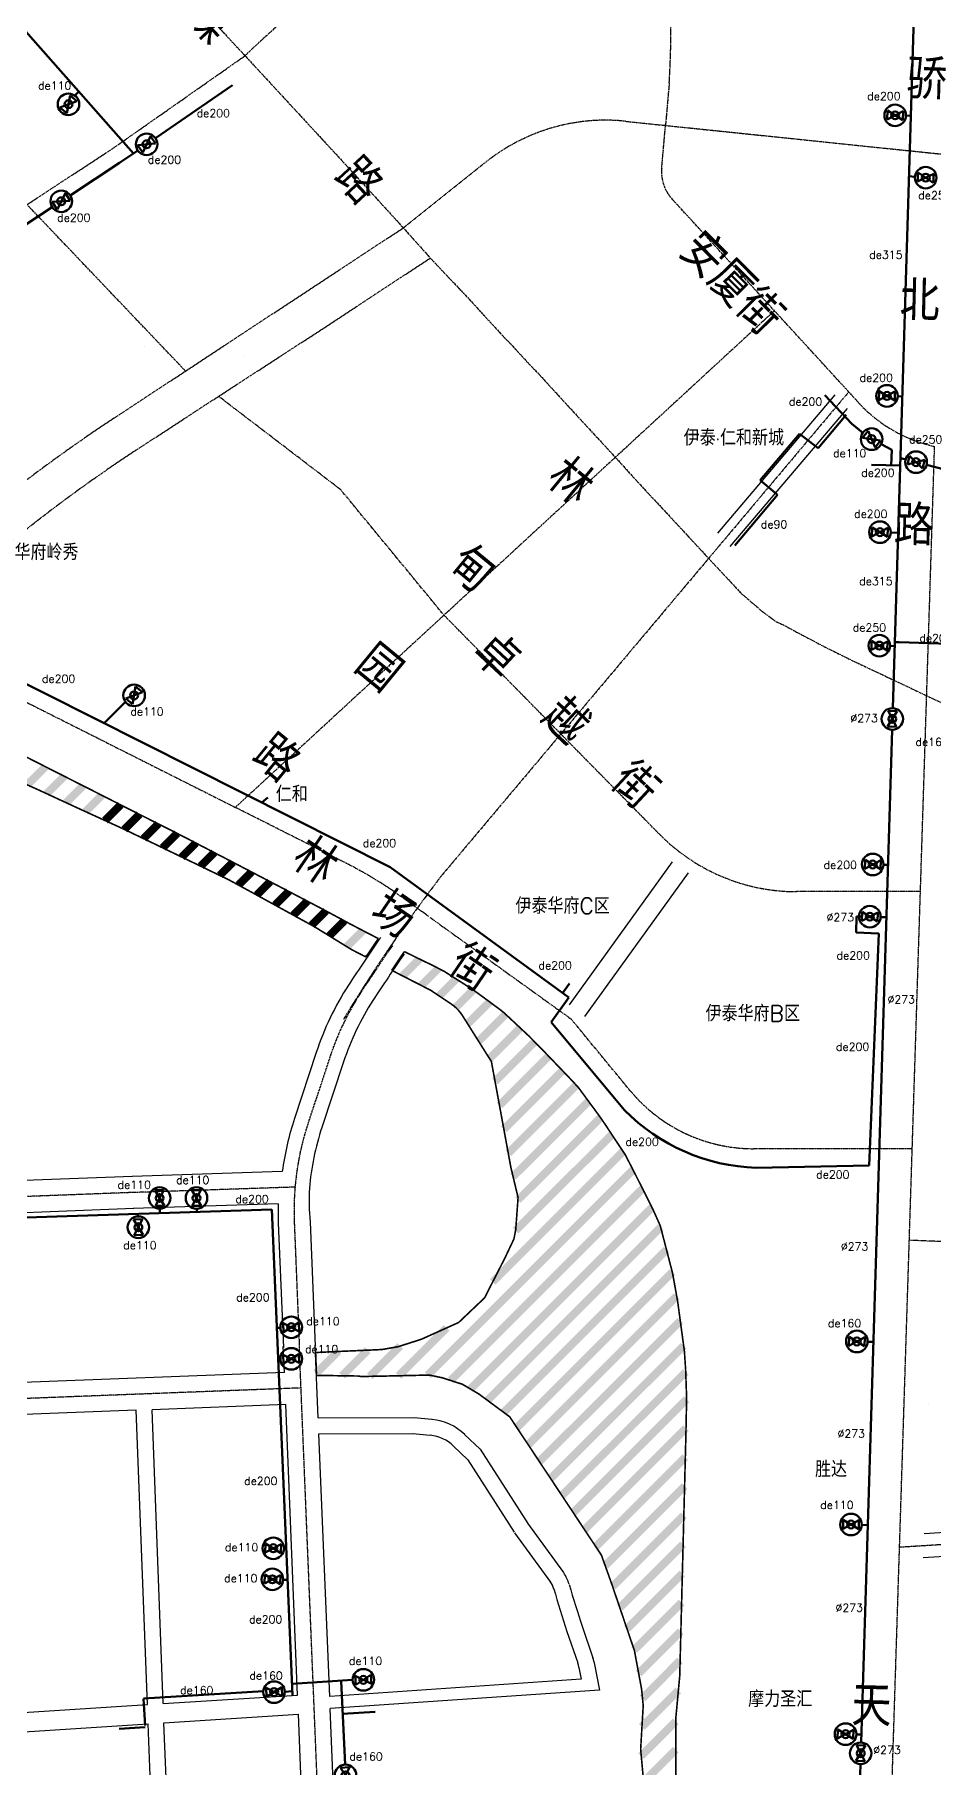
# Model space of a CAD drawing. Header units: millimetres. Extents: x 429861 to 37403537, y 4398138 to 8816131.
# Drawn here: x 436857 to 437979, y 4406338 to 4408503 of the extents above; entities that cross this region are included whole.
import ezdxf

# ---------------------------------------------------------------- set-up
doc = ezdxf.new("R2010")
doc.units = ezdxf.units.MM
doc.linetypes.add('CENTER', pattern=[2, 1.25, -0.25, 0.25, -0.25])
for name, color, linetype in [('中心线', 55, 'CENTER'), ('路名', 21, 'Continuous'), ('路网', 253, 'Continuous')]:
    doc.layers.add(name, color=color, linetype=linetype)
for name, color, linetype, lineweight in [('燃气周边建筑', 211, 'Continuous', 30), ('燃气标注(管)', 111, 'Continuous', 30), ('燃气标注(阀)', 2, 'Continuous', 30), ('燃气管(PE)', 5, 'Continuous', 100), ('燃气管(钢)', 1, 'Continuous', 100), ('燃气阀门(PE)', 6, 'Continuous', 50), ('燃气阀门(钢)', 3, 'Continuous', 50)]:
    doc.layers.add(name, color=color, linetype=linetype, lineweight=lineweight)
doc.styles.add('HZ', font='rs.shx', dxfattribs={"width": 0.8, "bigfont": 'hztxt.shx'})

# ---------------------------------------------------------------- blocks, each defined once
blk = doc.blocks.new('阀门PE')
at = {"layer": '燃气阀门(PE)'}
for p, q in [((-4.9, -2.8), (-4.9, 2.8)), ((-4.9, -2.8), (4.9, 2.8)), ((-4.9, 2.8), (4.9, -2.8)), ((4.9, 2.8), (4.9, -2.8))]:
    blk.add_line(p, q, dxfattribs=at)
for radius in [6.74, 2.47]:
    blk.add_circle((0, 0), radius, dxfattribs=at)
blk = doc.blocks.new('阀门钢')
at = {"layer": '燃气阀门(钢)'}
for p, q in [((-4.9, -2.8), (-4.9, 2.8)), ((-4.9, -2.8), (4.9, 2.8)), ((-4.9, 2.8), (4.9, -2.8)), ((4.9, 2.8), (4.9, -2.8))]:
    blk.add_line(p, q, dxfattribs=at)
for radius in [6.74, 2.47]:
    blk.add_circle((0, 0), radius, dxfattribs=at)

msp = doc.modelspace()

# ---------------------------------------------------------------- linework, layer by layer
at = {"color": 5, "lineweight": 70}
for p, q in [((436912.3, 4408431.6), (436907.4, 4408426.7)), ((436943.8, 4407642.5), (436969.9, 4407668.5))]:
    msp.add_line(p, q, dxfattribs=at)
at = {"color": 5, "lineweight": 100}
for p, q in [((437013.6, 4407030.7), (437013.6, 4407035.9)), ((437059.7, 4407032.2), (437059.7, 4407035.9)), ((437173, 4406572.5), (437167.5, 4406572.5))]:
    msp.add_line(p, q, dxfattribs=at)
at = {"layer": '中心线'}
for p, q in [((436953.9, 4408655.3), (437119.8, 4408476.4)), ((437305.9, 4408647.1), (437129.6, 4408485.9)), ((436954.2, 4408360.3), (437119.8, 4408476.4)), ((437129.6, 4408485.9), (437119.8, 4408476.4)), ((437119.8, 4408476.4), (437145.3, 4408448.9)), ((437145.3, 4408448.9), (437255.9, 4408329)), ((437649.6, 4408442.6), (437644.9, 4408389.4)), ((437594.9, 4408394.6), (437644.9, 4408389.4)), ((437594.9, 4408394.6), (437644.9, 4408389.4)), ((437640.2, 4408335.7), (437644.9, 4408389.4)), ((437644.9, 4408389.4), (437992.6, 4408353.3)), ((437644.9, 4408389.4), (437992.6, 4408353.3)), ((436544.6, 4408092.1), (436954.2, 4408360.3)), ((437411.3, 4408336.3), (437420.3, 4408343.4)), ((437411.3, 4408336.3), (437420.3, 4408343.4)), ((437255.9, 4408329), (437269.2, 4408314.4)), ((437317.5, 4408261.4), (437411.3, 4408336.3)), ((437317.5, 4408261.4), (437411.3, 4408336.3)), ((437269.2, 4408314.4), (437317.5, 4408261.4)), ((437780.9, 4408157.9), (437653.1, 4408297.5)), ((437045.5, 4408082.5), (436847.9, 4408290.1)), ((437188.7, 4408176.7), (437317.5, 4408261.4)), ((437317.5, 4408261.4), (437351.2, 4408223.7)), ((437216.2, 4408134.9), (437351.2, 4408223.7)), ((437351.2, 4408223.7), (437403, 4408168.8)), ((437045.5, 4408082.5), (437188.7, 4408176.7)), ((437403, 4408168.8), (437413.3, 4408157.4)), ((437413.3, 4408157.4), (437445.4, 4408122.5)), ((437781, 4408157.9), (437582.2, 4407974.7)), ((437883.4, 4408046), (437780.9, 4408157.9)), ((437082.1, 4408047.9), (437216.2, 4408134.9)), ((437445.4, 4408122.5), (437450.2, 4408117.9)), ((437450.2, 4408117.9), (437471.5, 4408094.6)), ((436957, 4408024.2), (437045.5, 4408082.5)), ((437471.5, 4408094.6), (437488, 4408077.3)), ((437488, 4408077.3), (437524.2, 4408037.7)), ((436983.7, 4407983.7), (437082.1, 4408047.9)), ((437239.3, 4407934.3), (437087.6, 4408050.3)), ((437873.8, 4408056.5), (437364.7, 4407451.5)), ((437524.2, 4408037.7), (437560.4, 4407998.5)), ((437560.4, 4407998.5), (437573.4, 4407984.5)), ((437582.2, 4407974.7), (437107.7, 4407537.4)), ((437573.4, 4407984.5), (437582.2, 4407974.7)), ((437582.2, 4407974.7), (437586.1, 4407970.6)), ((437936.8, 4406599.9), (437981, 4407988.3)), ((437586.1, 4407970.6), (437596.1, 4407959.4)), ((437596.1, 4407959.4), (437629.2, 4407923.3)), ((437368.3, 4407777.5), (437239.3, 4407934.3)), ((437629.2, 4407923.3), (437633.6, 4407918.8)), ((437633.6, 4407918.8), (437660.7, 4407889.7)), ((436823.6, 4407867.3), (436867, 4407900.7)), ((437660.7, 4407889.7), (437695.2, 4407852.3)), ((437695.2, 4407852.3), (437739.5, 4407804.7)), ((437739.5, 4407804.7), (437755.7, 4407790.9)), ((437637.3, 4407503.9), (437368.3, 4407777.5)), ((437755.7, 4407790.9), (437764.9, 4407782.8)), ((437764.9, 4407782.8), (437783.1, 4407769.4)), ((437783.1, 4407769.4), (437791.6, 4407765.7)), ((437791.6, 4407765.7), (437808.6, 4407756.4)), ((437808.6, 4407756.4), (437828.7, 4407745.9)), ((437828.7, 4407745.9), (437839.5, 4407740.1)), ((437839.5, 4407740.1), (437857.1, 4407731.3)), ((436748.6, 4407718.2), (437107.7, 4407537.4)), ((437857.1, 4407731.3), (437882.5, 4407718.7)), ((437882.5, 4407718.7), (437889, 4407715.8)), ((437889, 4407715.8), (437971.1, 4407676.9)), ((437971.1, 4407676.9), (438358.8, 4407492.9)), ((437246.4, 4407467.5), (437107.7, 4407537.4)), ((437962.3, 4407432.3), (437808.6, 4407432.2)), ((437349.5, 4407400.9), (437313.7, 4407426.7)), ((437350.7, 4407400), (437527.1, 4407273)), ((437600.5, 4407183.8), (437527.1, 4407273)), ((437225.8, 4407225.3), (437198.6, 4407143.1)), ((437953.1, 4407111), (437755, 4407111)), ((437182.2, 4407063), (436979.5, 4407056.2)), ((436980.1, 4407056.3), (436758.7, 4407047.9)), ((437181.3, 4407019), (437187.6, 4406863.6)), ((438484.9, 4406974.4), (437949.4, 4406996.6)), ((437212.1, 4406268.3), (437187.6, 4406864.6)), ((437189.8, 4406812.1), (436791.5, 4406796.8)), ((439002.9, 4406679.7), (437937.2, 4406613)), ((437916.6, 4405963.3), (437936.8, 4406599.9))]:
    msp.add_line(p, q, dxfattribs=at)
for centre, radius, start, end in [((436394.9, 4408516.6), 1256.9, 356.6212, 16.4438), ((437570.1, 4408155.9), 240, 84.0743, 128.606), ((437570.1, 4408155.9), 240, 84.0743, 128.606), ((437689.8, 4408331.2), 49.8, 174.8936, 222.5691), ((438019.2, 4408164.8), 180.5, 221.187, 257.7772), ((438056.2, 4406353.3), 2000, 123.3379, 127.541), ((438056.2, 4406353.3), 1951.5, 123.3379, 127.5409), ((437808.5, 4407672.2), 240, 224.5165, 235.2013), ((437808.5, 4407672.2), 240, 235.2013, 270.0282), ((437021.5, 4407020.9), 500, 54.2461, 63.271), ((438972.7, 4406224.6), 2022.6, 142.655, 148.7981), ((438943.5, 4406219.4), 2000, 145.0618, 147.0977), ((437558.1, 4407115.6), 350, 147.9584, 161.7348), ((437558.1, 4407115.6), 350, 147.0977, 147.9584), ((437754.9, 4407311), 200, 219.4748, 270.023), ((437531, 4407033.4), 350, 161.7348, 175.1382), ((437531, 4407033.4), 350, 175.1382, 182.3487)]:
    msp.add_arc(centre, radius, start, end, dxfattribs=at)
at = {"layer": '燃气管(PE)'}
for p, q in [((436682.3, 4408692.3), (436980.4, 4408354.4)), ((437959.4, 4408665.9), (437928.7, 4407661.3)), ((437104.2, 4408439.6), (437008, 4408373.4)), ((437945.1, 4408401.6), (437951.3, 4408401.4)), ((436963.2, 4408342.6), (436901.5, 4408302)), ((436985.8, 4408358.2), (436963.2, 4408342.6)), ((437949, 4408326), (437956.5, 4408325.3)), ((436879, 4408287.2), (436617.2, 4408114.9)), ((437877.6, 4408016.4), (437844.1, 4408052.2)), ((437935, 4408051.1), (437940.6, 4408050.9)), ((437870.7, 4408027.8), (437835.7, 4407986.1)), ((437891.5, 4408005.5), (437877.6, 4408016.4)), ((437812.2, 4408004.2), (437763, 4407946.3)), ((437835.7, 4407986.1), (437812.2, 4408004.2)), ((437927.4, 4407984.2), (437914.1, 4407991)), ((437926.6, 4407964.7), (437927.4, 4407984.2)), ((437938.2, 4407973.8), (437944.9, 4407972)), ((437902.3, 4407965.5), (437937.9, 4407964.4)), ((437971, 4407965.3), (438456.3, 4407839.2)), ((437763, 4407946.3), (437784.8, 4407927.9)), ((437784.8, 4407927.9), (437731.4, 4407864.4)), ((437926.1, 4407880.8), (437935.4, 4407880.5)), ((436747, 4407741.7), (437301.1, 4407462.7)), ((437925.5, 4407739.1), (437931, 4407739)), ((437936.9, 4407743.7), (437931.2, 4407743.8)), ((438010.7, 4407741.4), (437936.9, 4407743.7)), ((437148.1, 4407549.9), (437140.9, 4407543.4)), ((437301.1, 4407462.7), (437524.3, 4407299.7)), ((437917.1, 4407465.6), (437922.7, 4407465.5)), ((437883.6, 4407401.2), (437882.9, 4407381.2)), ((437890.2, 4407401.2), (437883.6, 4407401.2)), ((437882.9, 4407381.2), (437911.3, 4407379.9)), ((437911.3, 4407379.9), (437899.3, 4407090)), ((437525.1, 4407317.4), (437516.4, 4407305.4)), ((437524.3, 4407299.7), (437502, 4407269)), ((437593.7, 4407159.2), (437502.1, 4407268.9)), ((437899.3, 4407090), (437758.1, 4407087.2)), ((436820.9, 4407024.4), (437153.3, 4407035.2)), ((436986.2, 4407026.4), (436986.1, 4407029.8)), ((437153.3, 4407035.2), (437179.2, 4406428.1)), ((437164, 4406887.4), (437159.9, 4406887.2)), ((437897.3, 4406869.8), (437904.4, 4406869.6)), ((437164.1, 4406847.9), (437161.3, 4406847.8)), ((437890, 4406641.1), (437897.4, 4406640.8)), ((437168.5, 4406611.3), (437171.4, 4406611.3)), ((437178.6, 4406442.5), (437254.2, 4406447.5)), ((437239.7, 4406445.9), (437244.7, 4406341.6)), ((437142.7, 4406433.1), (436992.9, 4406424.2)), ((436992.9, 4406423.7), (436995.1, 4406390.2)), ((437169.6, 4406432.5), (437179, 4406433.1)), ((437241.4, 4406405.1), (437282.2, 4406407.4)), ((436995.2, 4406388.4), (436962.8, 4406386.3)), ((437883.3, 4406379.1), (437889.4, 4406379))]:
    msp.add_line(p, q, dxfattribs=at)
msp.add_arc((437766.6, 4407330.2), 243.2, 224.6932, 268.009, dxfattribs=at)
at = {"layer": '燃气管(钢)'}
for p, q in [((437927.8, 4407634.4), (437889.1, 4406369.1)), ((437913.5, 4407400.4), (437920.7, 4407400.2)), ((437888.3, 4406342.2), (437885.5, 4406252.4))]:
    msp.add_line(p, q, dxfattribs=at)
at = {"layer": '路网', "ltscale": 2}
for p, q in [((437710.3, 4407880.2), (437856.8, 4408052.8)), ((437725.8, 4407863.4), (437872.2, 4408035.9)), ((437524.9, 4407290.6), (437653.8, 4407469.5)), ((437524.9, 4407290.6), (437653.8, 4407469.5)), ((437544, 4407276), (437673.5, 4407455.8)), ((436979.4, 4407076.2), (436759, 4407067.9)), ((436980.9, 4407036.3), (436813.2, 4407029.8)), ((437169, 4406831.3), (437167.6, 4406863.8)), ((437211.3, 4406774.7), (437207.6, 4406865.4)), ((437185.5, 4406428.5), (437170.6, 4406791.4)), ((437211.3, 4406774.7, -2605), (437330.9, 4406775.3, -2605)), ((437330.9, 4406775.3, -2605), (437353.3, 4406772.9, -2605)), ((437212.1, 4406754.7, -2605), (437329.9, 4406755.4, -2605)), ((437225.6, 4406426.6), (437212.1, 4406754.7)), ((437328.8, 4406755.4, -2605), (437351.1, 4406753, -2605)), ((437380.3, 4406739.5, -2605), (437398, 4406722.5, -2605)), ((437394.1, 4406753.9, -2605), (437413.4, 4406735.5, -2605)), ((437398, 4406722.5, -2605), (437456.1, 4406631.8, -2605)), ((437413.4, 4406735.5, -2605), (437473, 4406642.6, -2605)), ((437456.5, 4406631.3, -2605), (437501.4, 4406569.6, -2605)), ((437472.6, 4406643.1, -2605), (437517.6, 4406581.4, -2605)), ((438254.6, 4406647.9), (437967.8, 4406629.9)), ((438118.3, 4406609.3), (437966.8, 4406599.8)), ((437521.9, 4406508, -2605), (437535.3, 4406468.5, -2605)), ((437540.8, 4406514.5, -2605), (437554.3, 4406474.9, -2605)), ((437536.8, 4406462.9, -2605), (437539.5, 4406448.1, -2605)), ((437556.4, 4406466.6, -2605), (437562.4, 4406434.6, -2605)), ((437539.5, 4406448.1, -2605), (437225.6, 4406426.6, -2605)), ((437562.4, 4406434.6, -2605), (437226.2, 4406411.6, -2605)), ((437190.9, 4406297), (437186.5, 4406404.5)), ((437230.8, 4406299.6), (437226.2, 4406411.6))]:
    msp.add_line(p, q, dxfattribs=at)
at = {"layer": '路网'}
msp.add_line((437269.9, 4407351), (437273.8, 4407354.9), dxfattribs=at)
at = {"layer": '路网', "ltscale": 2, "const_width": 0.00001}
for points in [[(437963.5, 4408381.5), (437972.8, 4408675.4, 0.070982), (437952, 4408863.5), (437885.5, 4409122.4), (437878.6, 4409149.2, 0.022305), (437861.2, 4409206.3), (437808.9, 4409353.5)], [(437554, 4409259.4, 0.043261), (437611, 4408875.3, -0.086681), (437660.5, 4408441.8), (437658, 4408413.2)], [(437595.8, 4408848.3, -0.082265), (437638.6, 4408443.4), (437636.2, 4408415.5)], [(437155.3, 4408482.2), (437167.3, 4408469.3, -0.000174), (437167.3, 4408469.3), (437278, 4408349.3), (437291.4, 4408334.6), (437324.1, 4408298.6)], [(437499.1, 4408411.2, -0.093944), (437597.5, 4408419.5), (437636.2, 4408415.5)], [(437324.1, 4408298.6), (437395.7, 4408355.8), (437404.7, 4408363, -0.07961), (437477.7, 4408404.3, -0.07961)], [(437357.7, 4408261.5), (437426.9, 4408316.7, 0.000058), (437426.9, 4408316.7), (437435.9, 4408323.9, -0.196789), (437592.3, 4408369.7), (437627.8, 4408366.1)], [(437761.8, 4408156.6), (437642.1, 4408287.4, -0.210963), (437625.3, 4408337), (437627.8, 4408366.1)], [(437951.8, 4408013.7, -0.108742), (437894.6, 4408056), (437792, 4408168.1), (437664.2, 4408307.7, -0.21126), (437655.2, 4408334.3), (437657.7, 4408363)], [(437330, 4408202.5), (437381, 4408148.4), (437391.2, 4408137.2), (437423.9, 4408101.6), (437428.7, 4408097), (437449.6, 4408074.1), (437466.1, 4408056.8), (437502.1, 4408017.4), (437538.4, 4407978.2, 0.000096), (437538.4, 4407978.2), (437551.3, 4407964.2)], [(436780.4, 4407926.8), (436822.3, 4407959, -0.018341), (436943.3, 4408045.1), (437017.8, 4408094.2)], [(436821.8, 4407895.5), (436852.7, 4407919.3, -0.018341), (436970.7, 4408003.3), (437053.3, 4408057.6)], [(436829.6, 4407859.5), (436870.7, 4407896, -0.01834), (436986.9, 4407978.7), (437078.5, 4408038.4)], [(436836.7, 4407885), (436863.4, 4407905.5, -0.018343), (436980.4, 4407988.7), (437068.4, 4408046.1)], [(437950.8, 4407981.7, -0.123902), (437872.2, 4408035.9, -0.123902)], [(436798.4, 4407863.1), (436794.3, 4407860), (436753.9, 4407831.4), (436726.3, 4407812.4), (436720.1, 4407807.2), (436715.9, 4407803), (436714.2, 4407801.1, 0.40231), (436719.6, 4407722.3), (436724.1, 4407718.6), (436730, 4407714.6), (436743, 4407707.5), (437102.3, 4407526.7)], [(436829.6, 4407859.5), (436807.7, 4407841.6), (436767.6, 4407811.7), (436740.9, 4407793.3), (436736.3, 4407789.5), (436733.5, 4407786.6), (436732.5, 4407785.5, 0.396361), (436735.4, 4407740.4), (436738.5, 4407737.8), (436742.5, 4407735.1), (436754.1, 4407728.8), (437102.8, 4407553.3)], [(437493, 4407629.3), (437350.7, 4407462.8, 0.004779), (437327.4, 4407431.6)], [(437671.3, 4407493.8, -0.034583), (437648, 4407514.4), (437537.9, 4407626.4)], [(437518.4, 4407603.5), (437378.7, 4407440.2, 0.00449), (437357.2, 4407411.4, 0.00449)], [(437653.8, 4407469.5, -0.035517), (437626.6, 4407493.4), (437518.4, 4407603.5)], [(437327.4, 4407431.6), (437320.7, 4407436.4, 0.039398), (437251.8, 4407478.2), (437131.4, 4407538.9)], [(437313.3, 4407412.2), (437306.7, 4407416.9, 0.0394), (437241, 4407456.8), (437102.3, 4407526.7)], [(437933.8, 4407447.2), (437808.6, 4407447.2, -0.138197), (437691.1, 4407480.2, -0.140739)], [(437932.8, 4407417.2), (437808.6, 4407417.2, -0.14045), (437673.5, 4407455.8, -0.14045)], [(437313.3, 4407412.2, 0.019149), (437227.3, 4407281.7)], [(437343.1, 4407391.9, 0.019261), (437258.1, 4407263.1)], [(437627.7, 4407137.6, -0.062298), (437589, 4407174.3), (437506.8, 4407274.1)], [(437923.5, 4407126), (437755, 4407126, -0.224205), (437612.1, 4407193.3), (437544, 4407276)], [(437627.7, 4407137.6), (437656, 4407081.1), (437663.4, 4407064.4, -0.030672), (437667.3, 4407053.7), (437672.5, 4407036.8), (437678.1, 4407020.9), (437682.7, 4407007.9, -0.017057), (437684.6, 4407001.8), (437691.5, 4406977), (437696, 4406957.3), (437703.1, 4406924.7, -0.017498), (437704.3, 4406918.3), (437707.6, 4406895.7), (437710.9, 4406865.5), (437711.9, 4406855.2, -0.020478), (437712.4, 4406847.6), (437713.2, 4406799.7), (437713.1, 4406784.6), (437712.9, 4406767.4), (437712.7, 4406752.7), (437712.3, 4406724.8, -0.020059), (437711.9, 4406717.4), (437711.2, 4406709.8, 0.013474), (437710.8, 4406704), (437706.7, 4406605.5)], [(437803.9, 4407096), (437755, 4407096, -0.127249), (437650.7, 4407122.9, -0.127249)], [(437650.7, 4407122.9), (437668.6, 4407087), (437676.2, 4407070.1, -0.030672), (437680.7, 4407057.8), (437685.8, 4407041.2), (437691.3, 4407025.6), (437695.9, 4407012.5, -0.017057), (437698.1, 4407005.6), (437705, 4406980.5), (437709.7, 4406960.3), (437716.8, 4406927.7, -0.017498), (437718.2, 4406920.4), (437721.5, 4406897.5), (437724.8, 4406867), (437725.8, 4406856.6, -0.020478), (437726.4, 4406847.8), (437727.2, 4406799.7), (437727.1, 4406784.5, -0.000183), (437727.1, 4406784.5), (437726.9, 4406767.3), (437726.7, 4406752.5), (437726.3, 4406724.6, -0.020059), (437725.8, 4406716.1), (437725.1, 4406708.4, 0.013474), (437724.8, 4406703.4), (437721.5, 4406625.6)], [(437795.1, 4406626.2), (437801.4, 4406844.2, 0.015629), (437801.4, 4406850.5), (437799.4, 4406909.2), (437799.3, 4406925.1), (437801.8, 4407019.4), (437803.9, 4407096)]]:
    msp.add_lwpolyline(points, format="xyb", dxfattribs=at)
for points in [[(436771, 4408810.5), (436814.6, 4408763.2), (436823, 4408752.5), (436859, 4408713.5), (436931.9, 4408634.9), (437084.7, 4408470.1)], [(436645.4, 4408689.4), (436934, 4408364.9)], [(436662.7, 4408706.1), (436954.1, 4408378.5)], [(437297.6, 4408612.4), (437499.1, 4408411.2)], [(437282.9, 4408598.9), (437155.3, 4408482.2)], [(437282.9, 4408598.9), (437477.7, 4408404.3)], [(436954.1, 4408378.5), (437084.7, 4408470.1)], [(436868.3, 4408286.1), (436962.6, 4408347.8), (437105.3, 4408447.9)], [(437105.3, 4408447.9), (437123.2, 4408428.6), (437233.8, 4408308.8), (437237.5, 4408304.7)], [(437658, 4408413.2), (437963.5, 4408381.5)], [(436747.4, 4408242.8), (436934, 4408364.9)], [(437657.7, 4408363), (437961.9, 4408331.4)], [(437951.8, 4408013.7), (437961.9, 4408331.4)], [(437003.4, 4408144.1), (437237.5, 4408304.7)], [(437003.4, 4408144.1), (436868.3, 4408286.1)], [(437017.3, 4408129.5), (437251, 4408289.8)], [(437251, 4408289.8), (437275.1, 4408263.4)], [(436983.3, 4408130.4), (436847.8, 4408272.7)], [(437031.8, 4408103.3), (437175, 4408197.5), (437275.1, 4408263.4)], [(437357.7, 4408261.5), (437373.3, 4408244), (437425.1, 4408189.2), (437435.5, 4408177.7), (437467, 4408143.5), (437471.8, 4408138.8), (437493.4, 4408115.1), (437510, 4408097.8), (437546.3, 4408058), (437582.5, 4408018.9), (437595.5, 4408004.8), (437596.2, 4408003.9)], [(437079.8, 4408075.1), (437202.5, 4408155.8), (437309, 4408225.9)], [(437095.1, 4408063.5), (437212.9, 4408139.9), (437321.8, 4408211.6)], [(437309, 4408225.9), (437321.8, 4408211.6)], [(437105.2, 4408055.7), (437219.5, 4408129.9), (437330, 4408202.5)], [(437761.8, 4408156.6), (437596.2, 4408003.9)], [(436737.4, 4407961.7), (436983.3, 4408130.4)], [(437038.2, 4408107.6), (437017.3, 4408129.5)], [(437778, 4408138.9), (437612.4, 4407986.2)], [(437856.8, 4408052.8), (437778, 4408138.9)], [(436753.6, 4407948.5), (436997.3, 4408115.7)], [(437017.8, 4408094.2), (436997.3, 4408115.7)], [(437095.1, 4408063.5), (437079.8, 4408075.1)], [(437068.4, 4408046.1), (437053.3, 4408057.6)], [(437347.7, 4407779), (437228.8, 4407923.4), (437078.5, 4408038.4)], [(437085.4, 4408042.9), (437085.4, 4408042.9)], [(437369.8, 4407799.3), (437249.8, 4407945.2), (437105.2, 4408055.7)], [(437612.4, 4407986.2), (437618.4, 4407979.5), (437651, 4407943.9), (437655.3, 4407939.5), (437682.7, 4407910.1), (437710.3, 4407880.2)], [(437942.5, 4407723.6), (437950.8, 4407981.7)], [(437550.1, 4407965.5), (437369.8, 4407799.3)], [(437570.3, 4407943.3), (437389.8, 4407777)], [(437570.3, 4407943.3), (437573.9, 4407939.2), (437607.4, 4407902.7), (437611.9, 4407898.1), (437638.7, 4407869.3), (437669.6, 4407835.8)], [(437725.8, 4407863.4), (437760.3, 4407826.4), (437775.3, 4407813.6), (437783.7, 4407806.2), (437798.1, 4407795.6), (437804.7, 4407792.7), (437822.8, 4407782.9), (437842.7, 4407772.4), (437853.3, 4407766.8), (437870.5, 4407758.1), (437895.4, 4407745.8), (437901.6, 4407743), (437942.5, 4407723.6)], [(437669.6, 4407835.8), (437512.6, 4407652.2)], [(437694.3, 4407809.2), (437537.9, 4407626.4)], [(437694.3, 4407809.2), (437718.7, 4407783), (437736, 4407768.2), (437746.1, 4407759.4), (437768, 4407743.2), (437778.4, 4407738.7), (437794.4, 4407730), (437814.7, 4407719.3), (437825.8, 4407713.5), (437828.5, 4407712.1)], [(437347.7, 4407779), (437102.8, 4407553.3)], [(437512.6, 4407652.2), (437389.8, 4407777)], [(437367.8, 4407756.7), (437131.4, 4407538.9)], [(437493, 4407629.3), (437367.8, 4407756.7)], [(437671.3, 4407493.8), (437828.5, 4407712.1)], [(437691.1, 4407480.2), (437850.2, 4407701.2)], [(437850.2, 4407701.2), (437869.7, 4407691.5), (437876.4, 4407688.5), (437940.5, 4407658.2)], [(437933.8, 4407447.2), (437940.5, 4407658.2)], [(437357.2, 4407411.4), (437524.9, 4407290.6)], [(437923.5, 4407126), (437932.8, 4407417.2)], [(437343.1, 4407391.9), (437506.8, 4407274.1)], [(437815.1, 4406857.9), (437813.4, 4406909.5), (437813.3, 4406925), (437815.8, 4407019), (437817.9, 4407096)], [(437922.6, 4407096), (437817.9, 4407096)], [(437914.9, 4406854.3), (437922.6, 4407096)], [(437967.8, 4406629.9), (437978.9, 4406980.3)], [(438254.4, 4406968.9), (437978.9, 4406980.3)], [(437914.9, 4406854.3), (437815.1, 4406857.9)], [(437809.1, 4406626.3), (437815.2, 4406837.8)], [(437914.3, 4406834.3), (437815.2, 4406837.8)], [(437907.7, 4406627), (437914.3, 4406834.3)], [(437721.5, 4406625.6), (437795.1, 4406626.2)], [(437809.1, 4406626.3), (437907.7, 4406627)], [(437706.7, 4406605.5), (437907, 4406607)], [(437898.6, 4406343.4), (437906.8, 4406600.8), (437907, 4406607)], [(437958.7, 4406343.1), (437966.8, 4406598.9), (437966.8, 4406599.8)], [(438112.7, 4406353.2), (437958.7, 4406343.1)], [(437631.2, 4406325.8), (437898.6, 4406343.4)]]:
    msp.add_lwpolyline(points, dxfattribs=at)
at = {"layer": '路网', "const_width": 2, "flags": 128}
msp.add_lwpolyline([(436812.8, 4407617.7), (436862.9, 4407592.1), (436888.7, 4407579), (436923.5, 4407561.4), (436972.6, 4407536.4), (437030.6, 4407507.2), (437049.7, 4407497.4), (437108.8, 4407466.7), (437163.2, 4407438.3), (437219.9, 4407408.6), (437251.2, 4407391.7), (437271.4, 4407381.2), (437286.3, 4407373.5, 0.003395), (437270.8, 4407350.5), (437252.6, 4407359.9), (437206.2, 4407388.5), (437121.1, 4407435.2), (437099.2, 4407447.1), (437010.7, 4407489.9), (436967.4, 4407510.7), (436909.5, 4407537.2), (436860.7, 4407559.8), (436860.7, 4407559.8), (436815.5, 4407579.9)], format="xyb", dxfattribs=at)
at = {"layer": '路网', "const_width": 10, "flags": 128}
for points in [[(436847.9, 4407565.5), (436870.6, 4407588.2)], [(436872.2, 4407554.4), (436894.1, 4407576.3)], [(436896.4, 4407543.3), (436917.5, 4407564.4)], [(436920.6, 4407532.1), (436941, 4407552.5)], [(436944.9, 4407521), (436964.4, 4407540.5)], [(436969.1, 4407509.9), (436987.9, 4407528.7)], [(436993, 4407498.4), (437011.4, 4407516.8)], [(437016.9, 4407486.9), (437034.9, 4407505)], [(437040.7, 4407475.4), (437058.3, 4407493)], [(437064.5, 4407463.9), (437081.5, 4407480.9)], [(437088.4, 4407452.4), (437104.7, 4407468.8)], [(437111.7, 4407440.3), (437128, 4407456.7)], [(437134.5, 4407427.8), (437151.3, 4407444.6)], [(437157.4, 4407415.3), (437174.5, 4407432.4)], [(437180.2, 4407402.8), (437197.7, 4407420.3)], [(437203, 4407390.3), (437220.9, 4407408.1)], [(437225, 4407376.9), (437243.8, 4407395.7)], [(437246.9, 4407363.4), (437267, 4407383.5)], [(437316.5, 4407327), (437337.6, 4407348)], [(437339.9, 4407315), (437361.2, 4407336.3)], [(437362.2, 4407301.9), (437383.4, 4407323.1)], [(437382.9, 4407287.3), (437404.9, 4407309.3)], [(437397.9, 4407266.9), (437425.4, 4407294.4)], [(437411.5, 4407245.2), (437445.3, 4407278.9)], [(437425.2, 4407223.5), (437463.5, 4407261.8)], [(437432.1, 4407195), (437481.5, 4407244.4)], [(437437.5, 4407165.2), (437498.9, 4407226.5)], [(437443, 4407135.3), (437516.2, 4407208.5)], [(437448.5, 4407105.4), (437533.5, 4407190.4)], [(437454.5, 4407076.1), (437548.8, 4407170.3)], [(437460.6, 4407046.8), (437563.7, 4407149.9)], [(437457.6, 4407008.5), (437577.9, 4407128.7)], [(437429.2, 4406944.6), (437592, 4407107.5)], [(437348, 4406828.1), (437604.4, 4407084.5)], [(437376.6, 4406821.4), (437616.3, 4407061.1)], [(437401.4, 4406810.8), (437628.1, 4407037.5)], [(437422.6, 4406796.6), (437638.9, 4407012.9)], [(437442.9, 4406781.6), (437646.2, 4406984.9)], [(437459.2, 4406762.6), (437653.5, 4406956.8)], [(437473.3, 4406741.3), (437658.9, 4406926.9)], [(437311.8, 4406827.3), (437371.7, 4406887.2)], [(437487.4, 4406720.1), (437663.4, 4406896)], [(437275.8, 4406826.6), (437313.6, 4406864.5)], [(437501.5, 4406698.8), (437667.6, 4406864.9)], [(437209, 4406830.6), (437236.1, 4406857.7)], [(437241.1, 4406827.3), (437273.1, 4406859.3)], [(437515.6, 4406677.5), (437670.2, 4406832.1)], [(437529.7, 4406656.3), (437671.2, 4406797.8)], [(437543.8, 4406635), (437670.6, 4406761.8)], [(437557.9, 4406613.8), (437669.7, 4406725.6)], [(437569.6, 4406590.1), (437668.8, 4406689.3)], [(437578.9, 4406564), (437667.9, 4406653)], [(437587.9, 4406537.7), (437666.9, 4406616.7)], [(437596.8, 4406511.3), (437666, 4406580.4)], [(437605.8, 4406484.9), (437665.1, 4406544.2)], [(437611.4, 4406455.2), (437664.1, 4406507.9)], [(437616.2, 4406424.5), (437663.2, 4406471.6)], [(437615.5, 4406388.5), (437661, 4406434)], [(437614.7, 4406352.3), (437657.9, 4406395.5)], [(437623, 4406325.3), (437657.9, 4406360.2)]]:
    msp.add_lwpolyline(points, dxfattribs=at)
at = {"layer": '路网', "ltscale": 2}
for points in [[(437289.2, 4407375, 0.008884), (437249.2, 4407315.5), (437249.2, 4407315.5, 0.063953), (437208.7, 4407231), (437181.5, 4407148.7, 0.046248), (437166.3, 4407082.5, 0.046248)], [(437318.7, 4407354.4, 0.008884), (437279.4, 4407296, 0), (437279.4, 4407296, 0.063953), (437242.9, 4407219.7), (437215.7, 4407137.4, 0.05855), (437200.2, 4407061.5, 0.05855)], [(437161.1, 4407042.3, 0.016292), (437161.3, 4407018.2), (437167.7, 4406862.8)], [(437200.2, 4407061.5, 0.039263), (437201.2, 4407019.8), (437207.6, 4406864.5)]]:
    msp.add_lwpolyline(points, format="xyb", dxfattribs=at)
at = {"layer": '路网', "const_width": 2, "elevation": 1455.2, "flags": 128}
msp.add_lwpolyline([(437617, 4406326.4), (437613.9, 4406360.9), (437617.1, 4406415.4), (437615, 4406436.2), (437606.1, 4406484), (437588.6, 4406535.4), (437577.4, 4406568.3), (437564.9, 4406603.2), (437450.3, 4406776.1), (437411.9, 4406804.5), (437391.3, 4406816.7), (437366.2, 4406824.8), (437350, 4406828.2), (437296.8, 4406827), (437265, 4406826.4), (437260.7, 4406827), (437217, 4406827.7), (437209.1, 4406827.4), (437208, 4406856.4), (437290.9, 4406860.1), (437311.2, 4406863.7), (437340.2, 4406873), (437386.6, 4406893.9), (437419, 4406924.7), (437444.6, 4406974.9), (437455.6, 4406998.2), (437457.9, 4407009.9), (437460.8, 4407049.9), (437451.8, 4407087.7), (437427.5, 4407219.8), (437391.4, 4407277.2, 0.105323), (437376.9, 4407292.1), (437351.9, 4407308.8), (437306.7, 4407332), (437303, 4407333.9, -0.003526), (437318.8, 4407357.3), (437335.7, 4407348.9), (437353.7, 4407340.2), (437368.7, 4407332.5), (437405, 4407309.3), (437426.8, 4407293.3), (437439.4, 4407283.9), (437443.4, 4407280.7), (437474.6, 4407251.5), (437494.5, 4407231.2), (437523.6, 4407200.9), (437535.8, 4407187.9), (437547.8, 4407171.6), (437551.3, 4407166.8), (437560.5, 4407154.4), (437565.1, 4407147.9), (437569.6, 4407141.3), (437574.1, 4407134.5), (437582.9, 4407121.1), (437594.6, 4407103.6), (437606.8, 4407079.8), (437620.9, 4407051.9), (437629.4, 4407034.8), (437638.4, 4407014.7), (437653.7, 4406955.7), (437660.1, 4406920.2), (437668.5, 4406858.2), (437670.1, 4406834.6), (437671.3, 4406799.2), (437670.3, 4406749.4), (437662.7, 4406452.3), (437657.9, 4406400.8), (437657.9, 4406327.6)], format="xyb", dxfattribs=at)
at = {"layer": '路网', "ltscale": 2}
for points in [[(437166.3, 4407082.5), (436978.8, 4407076.2)], [(437161.1, 4407042.3), (436980.2, 4407036.2)], [(437169, 4406831.3), (436820.8, 4406817.9)], [(436983.7, 4406784.2), (436822.2, 4406777.9)], [(436997.8, 4406416.6), (436983.7, 4406784.2)], [(437170.6, 4406791.4), (437003.7, 4406784.9)], [(437017.7, 4406417.9), (437003.7, 4406784.9)], [(436836.5, 4406406.1), (436997.8, 4406416.6)], [(437017.7, 4406417.9), (437185.5, 4406428.5)], [(436837.5, 4406382.1), (436998.7, 4406392.6)], [(437002.8, 4406284.3), (436998.7, 4406392.6)], [(437018.6, 4406393.9), (437186.5, 4406404.5)], [(437022.8, 4406285.6), (437018.6, 4406393.9)]]:
    msp.add_lwpolyline(points, dxfattribs=at)
for centre, radius, start, end in [((437345.8, 4406703.3, -2605), 70, 46.3218, 83.8286), ((437345.8, 4406703.3, -2605), 50, 46.3218, 83.8286), ((437465.4, 4406547.2, -2605), 42.4, 18.4945, 32.7308), ((437465.4, 4406547.2, -2605), 62.4, 18.4945, 32.7308), ((438457.5, 4406826.4, -2605), 968.3, 195.5679, 198.7917), ((438457.5, 4406826.4, -2605), 988.3, 195.5679, 198.7917), ((437497.5, 4406455.6, -2605), 40, 10.5161, 18.7678), ((437497.5, 4406455.6, -2605), 60, 10.5161, 18.7678)]:
    msp.add_arc(centre, radius, start, end, dxfattribs=at)

# ---------------------------------------------------------------- block references
at = {"layer": '燃气阀门(PE)'}
for p, xscale, yscale, zscale, rotation in [((436899.3, 4408415.8), 1.999999999959722, 2.000000000048445, 1.999999999969196, 49.84765856911057), ((437931.7, 4408402), 1.999999999994386, 1.999999999994386, 1.999999999994386, 358.2467953229577), ((436996.9, 4408365.8), 1.999999999907101, 1.999999999907101, 1.999999999907101, 34.52830401963305), ((437969.9, 4408324.1), 2.000000000023324, 2.000000000023324, 2.000000000023324, 354.6392795484897), ((436890.3, 4408294.6), 1.999999999850202, 1.999999999850202, 1.999999999850202, 33.35169962054646), ((437921.5, 4408051.5), 1.999999999992383, 1.999999999992383, 1.999999999992383, 358.2467953248328), ((437902.3, 4407997.5), 1.999999999883105, 2.000000000463626, 2.000000000033591, 142.3581635442605), ((437957.9, 4407968.7), 2.000000000033591, 2.000000000033591, 2.000000000033591, 345.4381741452333), ((437912.7, 4407881.2), 1.999999999996612, 1.999999999996612, 1.999999999996612, 358.2467953208743), ((437912, 4407739.5), 1.999999999992383, 1.999999999992383, 1.999999999992383, 358.2467953248328), ((436981.3, 4407677.3), 1.999999999866141, 1.999999999744527, 1.999999999850202, 230.6740067573316), ((437903.7, 4407466.1), 1.999999999994275, 1.999999999994275, 1.999999999994275, 358.2467953230619), ((437013.2, 4407049.4), 1.999999999828868, 1.999999999828866, 1.999999999828868, 91.86153621419135), ((437059.2, 4407049.4), 1.999999999828868, 1.999999999828866, 1.999999999828868, 91.86153621419135), ((436986.6, 4407012.9), 1.999999999828868, 1.999999999828868, 1.999999999828868, 91.86153621419135), ((437177.5, 4406887.9), 2.00000000003412, 2.00000000003412, 2.00000000003412, 182.4008228090474), ((437883.9, 4406870.2), 1.999999999994609, 1.999999999994609, 1.999999999994609, 358.2467953227494), ((437177.5, 4406848.5), 2.00000000003412, 2.00000000003412, 2.00000000003412, 182.4008228090474), ((437876.6, 4406641.5), 1.999999999994609, 1.999999999994609, 1.999999999994609, 358.2467953227494), ((437155.1, 4406611.8), -2.00000000003412, 2.00000000003412, 2.00000000003412, 177.5991771909527), ((437154, 4406573), -2.00000000003412, 2.00000000003412, 2.00000000003412, 177.5991771909528), ((437267.6, 4406447.5), 1.999999999984009, 1.999999999984009, 1.999999999984009, 3.663643323088985), ((437156.1, 4406432.1), 2, 2, 2, 2.440362058496645), ((437869.8, 4406379.6), 1.999999999992383, 1.999999999992383, 1.999999999992383, 358.2467953248328)]:
    msp.add_blockref('阀门PE', p, dxfattribs=dict(at, xscale=xscale, yscale=yscale, zscale=zscale, rotation=rotation))
at = {"layer": '燃气阀门(PE)', "color": 1, "xscale": 2.000000000094809, "yscale": 2.000000000094815, "zscale": 2.000000000094809, "rotation": 273.8874789478481}
msp.add_blockref('阀门PE', (437245.3, 4406328.1), dxfattribs=at)
at = {"layer": '燃气阀门(钢)'}
for p, xscale, yscale, zscale, rotation in [((437928.2, 4407647.9), 1.999999999993273, 1.999999999993273, 1.999999999993273, 88.24679532399946), ((437900.1, 4407400.9), 1.999999999998838, 1.999999999998838, 1.999999999998838, 358.2467953187909), ((437888.7, 4406355.7), 1.999999999993273, 1.999999999993273, 1.999999999993273, 88.24679532399946)]:
    msp.add_blockref('阀门钢', p, dxfattribs=dict(at, xscale=xscale, yscale=yscale, zscale=zscale, rotation=rotation))

# ---------------------------------------------------------------- texts
at = {"layer": '燃气周边建筑', "style": 'HZ'}
for s, p in [('伊泰·仁和新城', (437667.6, 4407989.3)), ('华府岭秀', (436831.9, 4407846.3)), ('仁和', (437158.1, 4407544)), ('伊泰华府C区', (437457.5, 4407404.4)), ('伊泰华府B区', (437694.9, 4407270)), ('胜达', (437831.7, 4406700.6)), ('摩力圣汇', (437748.2, 4406413.5))]:
    msp.add_text(s, height=20, dxfattribs=at).set_placement(p)
at = {"layer": '燃气标注(管)', "style": 'HZ'}
for s, p in [('de200', (437059.4, 4408399.7)), ('de315', (437899.4, 4408222.8)), ('de200', (437799, 4408039.3)), ('de200', (437889.4, 4407950.4)), ('de90', (437764, 4407886)), ('de315', (437886.9, 4407815)), ('de200', (437962, 4407743.9)), ('de200', (436866.2, 4407693.1)), ('de200', (437266.9, 4407487.8)), ('de200', (437486.3, 4407335)), ('de200', (437858.6, 4407347.5)), ('%%C273', (437922.2, 4407292.6)), ('de200', (437857.8, 4407233.4)), ('de200', (437594.9, 4407114.6)), ('de200', (437833.1, 4407073.7)), ('de200', (437107.8, 4407043.1)), ('%%C273', (437863.9, 4406983.8)), ('de200', (437108.8, 4406920.3)), ('%%C273', (437859.7, 4406750)), ('de200', (437118.7, 4406690.9)), ('de200', (437124.8, 4406518)), ('%%C273', (437857.2, 4406532.6)), ('de160', (437038.7, 4406429.5))]:
    msp.add_text(s, height=10, dxfattribs=at).set_placement(p)
at = {"layer": '燃气标注(阀)', "style": 'HZ'}
for s, p in [('de110', (436861.3, 4408434.1)), ('de200', (437896.9, 4408421)), ('de200', (436998.4, 4408341.6)), ('de250', (437960.6, 4408297.1)), ('de200', (436885.2, 4408269)), ('de200', (437887.3, 4408069.2)), ('de250', (437949.1, 4407992.1)), ('de110', (437854.2, 4407974.8)), ('de200', (437880.5, 4407899)), ('de250', (437878.8, 4407757)), ('de110', (436976.6, 4407652.1)), ('%%C273', (437875.8, 4407643.9)), ('de160', (437957.1, 4407614.1)), ('de200', (437842.4, 4407460.5)), ('%%C273', (437846.1, 4407395.1)), ('de110', (436960.6, 4407061)), ('de110', (437033.7, 4407066.9)), ('de110', (436967.7, 4406985.4)), ('de110', (437196.3, 4406890.5)), ('de160', (437847.7, 4406888)), ('de110', (437194.7, 4406855.6)), ('de110', (437838.2, 4406660.9)), ('de110', (437094.7, 4406608.1)), ('de110', (437093.7, 4406569.3)), ('de160', (437125.3, 4406447.7)), ('de110', (437249.5, 4406466.1)), ('%%C273', (437904.4, 4406354.8))]:
    msp.add_text(s, height=10, dxfattribs=at).set_placement(p)
at = {"layer": '燃气标注(阀)', "color": 2, "style": 'HZ'}
msp.add_text('de160', height=10, dxfattribs=at).set_placement((437250.2, 4406346.7))
at = {"layer": '路名', "style": 'HZ'}
for s, rotation, p in [('伊     煤      路', 312.8841, (436879.6, 4408695.4)), ('骄', 358.4672, (437945.6, 4408423)), ('安厦街', 314.8443, (437657.1, 4408228.2)), ('北', 358.4672, (437936.7, 4408146.1)), ('林', 320.5543, (437491.4, 4407941.6)), ('路', 358.4672, (437929.6, 4407865.6)), ('甸', 320.5543, (437367.8, 4407832.4)), ('园', 320.5543, (437252, 4407708.4)), ('卓  越  街', 317.0597, (437398.3, 4407725.6)), ('路', 320.5543, (437124.3, 4407595.6)), ('林  场  街', 325.7279, (437173.3, 4407464.1)), ('天', 358.4672, (437876.6, 4406390.6))]:
    msp.add_text(s, height=50, rotation=rotation, dxfattribs=at).set_placement(p)

doc.saveas('drawing.dxf')
